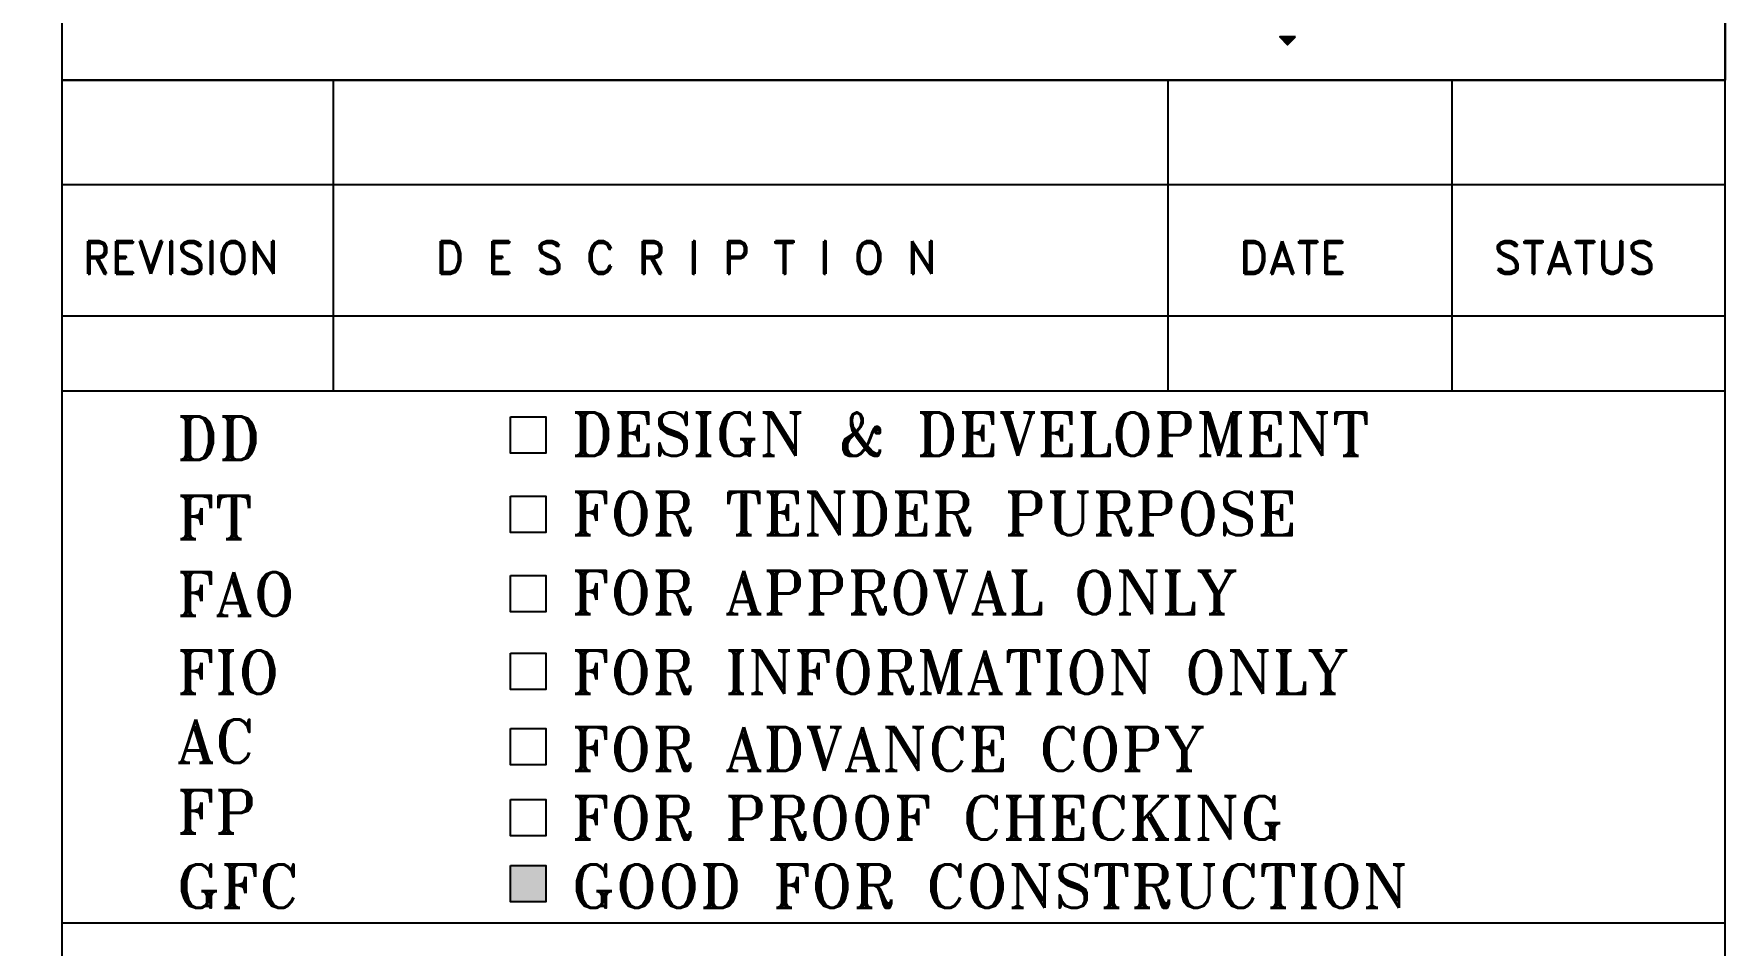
# Model space of a CAD drawing. Header units: millimetres. Extents: x 2061841 to 105821645, y -77612 to 48520811.
# Drawn here: x 2618808 to 2630503, y 28481 to 34782 of the extents above; entities that cross this region are included whole.
import ezdxf

# ---------------------------------------------------------------- set-up
doc = ezdxf.new("R2010")
doc.units = ezdxf.units.MM
doc.header["$LTSCALE"] = 10
doc.header["$MEASUREMENT"] = 0
for name, color, linetype in [('A-Parking Bays', 253, 'Continuous'), ('BORDER', 5, 'Continuous'), ('SHEET-TEXT', 7, 'Continuous')]:
    doc.layers.add(name, color=color, linetype=linetype)
doc.styles.add('PK', font='romand.shx', dxfattribs={"width": 0.7, "height": 225})
doc.styles.add('RT', font='romant.shx', dxfattribs={"height": 250})

# ---------------------------------------------------------------- blocks, each defined once
blk = doc.blocks.new('A$C8e09e99a')
at = {"layer": 'A-Parking Bays', "ltscale": 125, "transparency": 33554483}
h = blk.add_hatch(color=256, dxfattribs=at)
h.dxf.hatch_style = 1
h.paths.add_polyline_path([(-1726, 1733), (1726, 1733), (0, 0)])
at = {"layer": 'A-Parking Bays', "ltscale": 125, "transparency": 33554534}
blk.add_lwpolyline([(-1726, 1733), (1726, 1733), (0, 0), (-1726, 1733)], dxfattribs=at)

msp = doc.modelspace()

# ---------------------------------------------------------------- hatches: boundary and pattern name
at = {"layer": 'SHEET-TEXT'}
msp.add_hatch(color=256, dxfattribs=at).paths.add_polyline_path([(2622347.4, 29029.9), (2622104.4, 29029.9), (2622104.4, 28778.6), (2622347.4, 28778.6), (2622347.4, 29029.9)])

# ---------------------------------------------------------------- linework, layer by layer
at = {"layer": 'BORDER'}
for p, q in [((2619003.5, -702.5), (2619003.5, 59297.5)), ((2619003.5, 34462.2), (2630503.5, 34462.2)), ((2630503.5, 32311.1), (2619003.5, 32311.1)), ((2630503.5, 28633.1), (2619003.5, 28633.1))]:
    msp.add_line(p, q, dxfattribs=at)
at = {"layer": 'BORDER', "color": 4}
for p, q in [((2619003.5, 34462.2), (2630503.5, 34462.2)), ((2619003.5, 34462.2), (2630503.5, 34462.2)), ((2630503.5, 34462.2), (2619100.4, 34462.2)), ((2620878, 34462.2), (2620878, 32311.1)), ((2626650.5, 34462.2), (2626650.5, 32311.1)), ((2628614.5, 34462.2), (2628614.5, 32311.1)), ((2619003.5, 33739.2), (2630503.5, 33739.2)), ((2619003.5, 32832.6), (2630503.5, 32832.6))]:
    msp.add_line(p, q, dxfattribs=at)
at = {"layer": 'BORDER'}
for points in [[(2540503.5, -702.5), (2630503.5, -702.5), (2630503.5, 59297.5), (2540503.5, 59297.5)], [(2630503.5, 41748.4), (2630503.5, 34462.2), (2619003.5, 34462.2), (2619003.5, 41748.4)]]:
    msp.add_lwpolyline(points, close=True, dxfattribs=at)
at = {"layer": 'SHEET-TEXT', "color": 2}
for points in [[(2622104.4, 32134), (2622347.4, 32134), (2622347.4, 31882.8), (2622104.4, 31882.8)], [(2622104.4, 31585), (2622347.4, 31585), (2622347.4, 31333.7), (2622104.4, 31333.7)], [(2622104.4, 31035.9), (2622347.4, 31035.9), (2622347.4, 30784.6), (2622104.4, 30784.6)], [(2622104.4, 30499.9), (2622347.4, 30499.9), (2622347.4, 30248.6), (2622104.4, 30248.6)], [(2622104.4, 29978.1), (2622347.4, 29978.1), (2622347.4, 29726.9), (2622104.4, 29726.9)], [(2622104.4, 29488.1), (2622347.4, 29488.1), (2622347.4, 29236.8), (2622104.4, 29236.8)], [(2622104.4, 29031.1), (2622347.4, 29031.1), (2622347.4, 28779.8), (2622104.4, 28779.8)]]:
    msp.add_lwpolyline(points, close=True, dxfattribs=at)

# ---------------------------------------------------------------- block references
at = {"color": 253, "ltscale": 125, "xscale": -0.03149999999999965, "yscale": 0.03149999999999965, "zscale": 0.03149999999999965}
msp.add_blockref('A$C8e09e99a', (2627478, 34706.2), dxfattribs=at)

# ---------------------------------------------------------------- texts
at = {"layer": 'SHEET-TEXT', "color": 2, "style": 'PK'}
for s, p in [('REVISION', (2619144.9, 33123)), ('D E S C R I P T I O N', (2621583.3, 33123)), ('DATE', (2627142, 33123)), ('STATUS', (2628903, 33123))]:
    msp.add_text(s, height=225, dxfattribs=at).set_placement(p)
at = {"layer": 'SHEET-TEXT', "color": 2, "style": 'RT', "width": 1.03}
for s, p in [('DESIGN & DEVELOPMENT', (2622525.8, 31864)), ('DD', (2619794.8, 31836.6)), ('FT', (2619794.8, 31287.6)), ('FOR TENDER PURPOSE', (2622525.8, 31314.9)), ('FAO  ', (2619794.8, 30758.8)), ('FOR APPROVAL ONLY', (2622525.8, 30768.3)), ('FIO  ', (2619794.8, 30218.3)), ('FOR INFORMATION ONLY', (2622525.8, 30218.3)), ('AC ', (2619794.8, 29740.5)), ('FOR ADVANCE COPY', (2622525.8, 29687.2)), ('FP  ', (2619794.8, 29253.1)), ('FOR PROOF CHECKING', (2622525.8, 29210.8)), ('GFC', (2619794.8, 28739.6)), ('GOOD FOR CONSTRUCTION', (2622525.8, 28739.6))]:
    msp.add_text(s, height=300, dxfattribs=at).set_placement(p)

doc.saveas('drawing.dxf')
